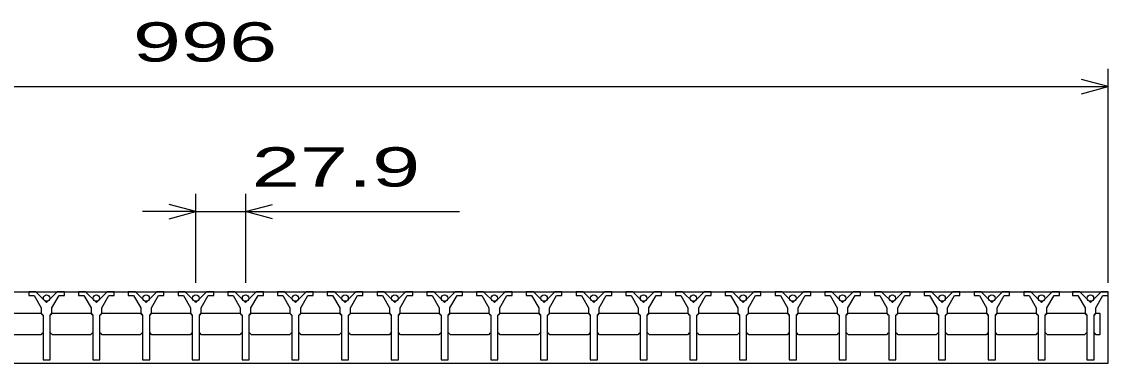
# Model space of a CAD drawing. Units: millimetres, scale not verified. Extents: x -1787 to 1757, y -1284 to 1060.
# Drawn here: x -1006 to -397, y -495 to -304 of the extents above; entities that cross this region are included whole.
import ezdxf
from ezdxf.enums import TextEntityAlignment as Align

# ---------------------------------------------------------------- set-up
doc = ezdxf.new("R2010")
doc.units = ezdxf.units.MM
doc.header["$LTSCALE"] = 10
doc.layers.add('16', color=3, linetype='Continuous', lineweight=25)
doc.layers.add('22', color=2, linetype='Continuous', lineweight=25)
doc.styles.add('ベクトル', font='')
doc.styles.get('ベクトル').set_extended_font_data('ベクトル')

msp = doc.modelspace()

# ---------------------------------------------------------------- linework, layer by layer
at = {"layer": '16'}
for p, q in [((-1392.91, -455.34), (-396.91, -455.34)), ((-1002.31, -455.34), (-1002.31, -457.34)), ((-998.31, -455.34), (-1002.31, -455.34)), ((-992.31, -461.34), (-998.31, -455.34)), ((-986.31, -455.34), (-992.31, -461.34)), ((-982.31, -455.34), (-986.31, -455.34)), ((-982.31, -457.34), (-982.31, -455.34)), ((-974.41, -455.34), (-974.41, -457.34)), ((-970.41, -455.34), (-974.41, -455.34)), ((-964.41, -461.34), (-970.41, -455.34)), ((-958.41, -455.34), (-964.41, -461.34)), ((-954.41, -455.34), (-958.41, -455.34)), ((-954.41, -457.34), (-954.41, -455.34)), ((-946.51, -455.34), (-946.51, -457.34)), ((-942.51, -455.34), (-946.51, -455.34)), ((-936.51, -461.34), (-942.51, -455.34)), ((-930.51, -455.34), (-936.51, -461.34)), ((-926.51, -455.34), (-930.51, -455.34)), ((-926.51, -457.34), (-926.51, -455.34)), ((-918.61, -455.34), (-918.61, -457.34)), ((-914.61, -455.34), (-918.61, -455.34)), ((-908.61, -461.34), (-914.61, -455.34)), ((-902.61, -455.34), (-908.61, -461.34)), ((-898.61, -455.34), (-902.61, -455.34)), ((-898.61, -457.34), (-898.61, -455.34)), ((-890.71, -455.34), (-890.71, -457.34)), ((-886.71, -455.34), (-890.71, -455.34)), ((-880.71, -461.34), (-886.71, -455.34)), ((-874.71, -455.34), (-880.71, -461.34)), ((-870.71, -455.34), (-874.71, -455.34)), ((-870.71, -457.34), (-870.71, -455.34)), ((-862.81, -455.34), (-862.81, -457.34)), ((-858.81, -455.34), (-862.81, -455.34)), ((-852.81, -461.34), (-858.81, -455.34)), ((-846.81, -455.34), (-852.81, -461.34)), ((-842.81, -455.34), (-846.81, -455.34)), ((-842.81, -457.34), (-842.81, -455.34)), ((-834.91, -455.34), (-834.91, -457.34)), ((-830.91, -455.34), (-834.91, -455.34)), ((-824.91, -461.34), (-830.91, -455.34)), ((-818.91, -455.34), (-824.91, -461.34)), ((-814.91, -455.34), (-818.91, -455.34)), ((-814.91, -457.34), (-814.91, -455.34)), ((-807.01, -455.34), (-807.01, -457.34)), ((-803.01, -455.34), (-807.01, -455.34)), ((-797.01, -461.34), (-803.01, -455.34)), ((-791.01, -455.34), (-797.01, -461.34)), ((-787.01, -455.34), (-791.01, -455.34)), ((-787.01, -457.34), (-787.01, -455.34)), ((-779.11, -455.34), (-779.11, -457.34)), ((-775.11, -455.34), (-779.11, -455.34)), ((-769.11, -461.34), (-775.11, -455.34)), ((-763.11, -455.34), (-769.11, -461.34)), ((-759.11, -455.34), (-763.11, -455.34)), ((-759.11, -457.34), (-759.11, -455.34)), ((-751.21, -455.34), (-751.21, -457.34)), ((-747.21, -455.34), (-751.21, -455.34)), ((-741.21, -461.34), (-747.21, -455.34)), ((-735.21, -455.34), (-741.21, -461.34)), ((-731.21, -455.34), (-735.21, -455.34)), ((-731.21, -457.34), (-731.21, -455.34)), ((-723.31, -455.34), (-723.31, -457.34)), ((-719.31, -455.34), (-723.31, -455.34)), ((-713.31, -461.34), (-719.31, -455.34)), ((-707.31, -455.34), (-713.31, -461.34)), ((-703.31, -455.34), (-707.31, -455.34)), ((-703.31, -457.34), (-703.31, -455.34)), ((-695.41, -455.34), (-695.41, -457.34)), ((-691.41, -455.34), (-695.41, -455.34)), ((-685.41, -461.34), (-691.41, -455.34)), ((-679.41, -455.34), (-685.41, -461.34)), ((-675.41, -455.34), (-679.41, -455.34)), ((-675.41, -457.34), (-675.41, -455.34)), ((-667.51, -455.34), (-667.51, -457.34)), ((-663.51, -455.34), (-667.51, -455.34)), ((-657.51, -461.34), (-663.51, -455.34)), ((-651.51, -455.34), (-657.51, -461.34)), ((-647.51, -455.34), (-651.51, -455.34)), ((-647.51, -457.34), (-647.51, -455.34)), ((-639.61, -455.34), (-639.61, -457.34)), ((-635.61, -455.34), (-639.61, -455.34)), ((-629.61, -461.34), (-635.61, -455.34)), ((-623.61, -455.34), (-629.61, -461.34)), ((-619.61, -455.34), (-623.61, -455.34)), ((-619.61, -457.34), (-619.61, -455.34)), ((-611.71, -455.34), (-611.71, -457.34)), ((-607.71, -455.34), (-611.71, -455.34)), ((-601.71, -461.34), (-607.71, -455.34)), ((-595.71, -455.34), (-601.71, -461.34)), ((-591.71, -455.34), (-595.71, -455.34)), ((-591.71, -457.34), (-591.71, -455.34)), ((-583.81, -455.34), (-583.81, -457.34)), ((-579.81, -455.34), (-583.81, -455.34)), ((-573.81, -461.34), (-579.81, -455.34)), ((-567.81, -455.34), (-573.81, -461.34)), ((-563.81, -455.34), (-567.81, -455.34)), ((-563.81, -457.34), (-563.81, -455.34)), ((-555.91, -455.34), (-555.91, -457.34)), ((-551.91, -455.34), (-555.91, -455.34)), ((-545.91, -461.34), (-551.91, -455.34)), ((-539.91, -455.34), (-545.91, -461.34)), ((-535.91, -455.34), (-539.91, -455.34)), ((-535.91, -457.34), (-535.91, -455.34)), ((-528.01, -455.34), (-528.01, -457.34)), ((-524.01, -455.34), (-528.01, -455.34)), ((-518.01, -461.34), (-524.01, -455.34)), ((-512.01, -455.34), (-518.01, -461.34)), ((-508.01, -455.34), (-512.01, -455.34)), ((-508.01, -457.34), (-508.01, -455.34)), ((-500.11, -455.34), (-500.11, -457.34)), ((-496.11, -455.34), (-500.11, -455.34)), ((-490.11, -461.34), (-496.11, -455.34)), ((-484.11, -455.34), (-490.11, -461.34)), ((-480.11, -455.34), (-484.11, -455.34)), ((-480.11, -457.34), (-480.11, -455.34)), ((-472.21, -455.34), (-472.21, -457.34)), ((-468.21, -455.34), (-472.21, -455.34)), ((-462.21, -461.34), (-468.21, -455.34)), ((-456.21, -455.34), (-462.21, -461.34)), ((-452.21, -455.34), (-456.21, -455.34)), ((-452.21, -457.34), (-452.21, -455.34)), ((-444.31, -455.34), (-444.31, -457.34)), ((-440.31, -455.34), (-444.31, -455.34)), ((-434.31, -461.34), (-440.31, -455.34)), ((-428.31, -455.34), (-434.31, -461.34)), ((-424.31, -455.34), (-428.31, -455.34)), ((-424.31, -457.34), (-424.31, -455.34)), ((-416.91, -455.34), (-416.91, -457.34)), ((-412.91, -455.34), (-416.91, -455.34)), ((-406.91, -461.34), (-412.91, -455.34)), ((-400.91, -455.34), (-406.91, -461.34)), ((-396.91, -455.34), (-400.91, -455.34)), ((-396.91, -457.34), (-396.91, -455.34)), ((-396.91, -495.34), (-396.91, -455.34)), ((-1002.31, -457.34), (-999.31, -457.34)), ((-999.31, -457.34), (-995.31, -464.34)), ((-989.31, -464.34), (-985.31, -457.34)), ((-985.31, -457.34), (-982.31, -457.34)), ((-974.41, -457.34), (-971.41, -457.34)), ((-971.41, -457.34), (-967.41, -464.34)), ((-961.41, -464.34), (-957.41, -457.34)), ((-957.41, -457.34), (-954.41, -457.34)), ((-946.51, -457.34), (-943.51, -457.34)), ((-943.51, -457.34), (-939.51, -464.34)), ((-933.51, -464.34), (-929.51, -457.34)), ((-929.51, -457.34), (-926.51, -457.34)), ((-918.61, -457.34), (-915.61, -457.34)), ((-915.61, -457.34), (-911.61, -464.34)), ((-905.61, -464.34), (-901.61, -457.34)), ((-901.61, -457.34), (-898.61, -457.34)), ((-890.71, -457.34), (-887.71, -457.34)), ((-887.71, -457.34), (-883.71, -464.34)), ((-877.71, -464.34), (-873.71, -457.34)), ((-873.71, -457.34), (-870.71, -457.34)), ((-862.81, -457.34), (-859.81, -457.34)), ((-859.81, -457.34), (-855.81, -464.34)), ((-849.81, -464.34), (-845.81, -457.34)), ((-845.81, -457.34), (-842.81, -457.34)), ((-834.91, -457.34), (-831.91, -457.34)), ((-831.91, -457.34), (-827.91, -464.34)), ((-821.91, -464.34), (-817.91, -457.34)), ((-817.91, -457.34), (-814.91, -457.34)), ((-807.01, -457.34), (-804.01, -457.34)), ((-804.01, -457.34), (-800.01, -464.34)), ((-794.01, -464.34), (-790.01, -457.34)), ((-790.01, -457.34), (-787.01, -457.34)), ((-779.11, -457.34), (-776.11, -457.34)), ((-776.11, -457.34), (-772.11, -464.34)), ((-766.11, -464.34), (-762.11, -457.34)), ((-762.11, -457.34), (-759.11, -457.34)), ((-751.21, -457.34), (-748.21, -457.34)), ((-748.21, -457.34), (-744.21, -464.34)), ((-738.21, -464.34), (-734.21, -457.34)), ((-734.21, -457.34), (-731.21, -457.34)), ((-723.31, -457.34), (-720.31, -457.34)), ((-720.31, -457.34), (-716.31, -464.34)), ((-710.31, -464.34), (-706.31, -457.34)), ((-706.31, -457.34), (-703.31, -457.34)), ((-695.41, -457.34), (-692.41, -457.34)), ((-692.41, -457.34), (-688.41, -464.34)), ((-682.41, -464.34), (-678.41, -457.34)), ((-678.41, -457.34), (-675.41, -457.34)), ((-667.51, -457.34), (-664.51, -457.34)), ((-664.51, -457.34), (-660.51, -464.34)), ((-654.51, -464.34), (-650.51, -457.34)), ((-650.51, -457.34), (-647.51, -457.34)), ((-639.61, -457.34), (-636.61, -457.34)), ((-636.61, -457.34), (-632.61, -464.34)), ((-626.61, -464.34), (-622.61, -457.34)), ((-622.61, -457.34), (-619.61, -457.34)), ((-611.71, -457.34), (-608.71, -457.34)), ((-608.71, -457.34), (-604.71, -464.34)), ((-598.71, -464.34), (-594.71, -457.34)), ((-594.71, -457.34), (-591.71, -457.34)), ((-583.81, -457.34), (-580.81, -457.34)), ((-580.81, -457.34), (-576.81, -464.34)), ((-570.81, -464.34), (-566.81, -457.34)), ((-566.81, -457.34), (-563.81, -457.34)), ((-555.91, -457.34), (-552.91, -457.34)), ((-552.91, -457.34), (-548.91, -464.34)), ((-542.91, -464.34), (-538.91, -457.34)), ((-538.91, -457.34), (-535.91, -457.34)), ((-528.01, -457.34), (-525.01, -457.34)), ((-525.01, -457.34), (-521.01, -464.34)), ((-515.01, -464.34), (-511.01, -457.34)), ((-511.01, -457.34), (-508.01, -457.34)), ((-500.11, -457.34), (-497.11, -457.34)), ((-497.11, -457.34), (-493.11, -464.34)), ((-487.11, -464.34), (-483.11, -457.34)), ((-483.11, -457.34), (-480.11, -457.34)), ((-472.21, -457.34), (-469.21, -457.34)), ((-469.21, -457.34), (-465.21, -464.34)), ((-459.21, -464.34), (-455.21, -457.34)), ((-455.21, -457.34), (-452.21, -457.34)), ((-444.31, -457.34), (-441.31, -457.34)), ((-441.31, -457.34), (-437.31, -464.34)), ((-431.31, -464.34), (-427.31, -457.34)), ((-427.31, -457.34), (-424.31, -457.34)), ((-416.91, -457.34), (-413.91, -457.34)), ((-413.91, -457.34), (-409.91, -464.34)), ((-403.91, -464.34), (-399.91, -457.34)), ((-399.91, -457.34), (-396.91, -457.34)), ((-1016.96, -467.34), (-995.56, -467.34)), ((-995.56, -467.34), (-994.56, -468.34)), ((-995.31, -464.34), (-995.31, -467.34)), ((-995.31, -467.34), (-994.31, -468.34)), ((-994.31, -468.34), (-994.31, -493.34)), ((-990.31, -468.34), (-989.31, -467.34)), ((-990.31, -493.34), (-990.31, -468.34)), ((-990.06, -468.34), (-989.06, -467.34)), ((-989.31, -467.34), (-989.31, -464.34)), ((-989.06, -467.34), (-967.66, -467.34)), ((-967.66, -467.34), (-966.66, -468.34)), ((-967.41, -464.34), (-967.41, -467.34)), ((-967.41, -467.34), (-966.41, -468.34)), ((-966.41, -468.34), (-966.41, -493.34)), ((-962.41, -468.34), (-961.41, -467.34)), ((-962.41, -493.34), (-962.41, -468.34)), ((-962.16, -468.34), (-961.16, -467.34)), ((-961.41, -467.34), (-961.41, -464.34)), ((-961.16, -467.34), (-939.76, -467.34)), ((-939.76, -467.34), (-938.76, -468.34)), ((-939.51, -464.34), (-939.51, -467.34)), ((-939.51, -467.34), (-938.51, -468.34)), ((-938.51, -468.34), (-938.51, -493.34)), ((-934.51, -468.34), (-933.51, -467.34)), ((-934.51, -493.34), (-934.51, -468.34)), ((-934.26, -468.34), (-933.26, -467.34)), ((-933.51, -467.34), (-933.51, -464.34)), ((-933.26, -467.34), (-911.86, -467.34)), ((-911.86, -467.34), (-910.86, -468.34)), ((-911.61, -464.34), (-911.61, -467.34)), ((-911.61, -467.34), (-910.61, -468.34)), ((-910.61, -468.34), (-910.61, -493.34)), ((-906.61, -468.34), (-905.61, -467.34)), ((-906.61, -493.34), (-906.61, -468.34)), ((-906.36, -468.34), (-905.36, -467.34)), ((-905.61, -467.34), (-905.61, -464.34)), ((-905.36, -467.34), (-883.96, -467.34)), ((-883.96, -467.34), (-882.96, -468.34)), ((-883.71, -464.34), (-883.71, -467.34)), ((-883.71, -467.34), (-882.71, -468.34)), ((-882.71, -468.34), (-882.71, -493.34)), ((-878.71, -468.34), (-877.71, -467.34)), ((-878.71, -493.34), (-878.71, -468.34)), ((-878.46, -468.34), (-877.46, -467.34)), ((-877.71, -467.34), (-877.71, -464.34)), ((-877.46, -467.34), (-856.06, -467.34)), ((-856.06, -467.34), (-855.06, -468.34)), ((-855.81, -464.34), (-855.81, -467.34)), ((-855.81, -467.34), (-854.81, -468.34)), ((-854.81, -468.34), (-854.81, -493.34)), ((-850.81, -468.34), (-849.81, -467.34)), ((-850.81, -493.34), (-850.81, -468.34)), ((-850.56, -468.34), (-849.56, -467.34)), ((-849.81, -467.34), (-849.81, -464.34)), ((-849.56, -467.34), (-828.16, -467.34)), ((-828.16, -467.34), (-827.16, -468.34)), ((-827.91, -464.34), (-827.91, -467.34)), ((-827.91, -467.34), (-826.91, -468.34)), ((-826.91, -468.34), (-826.91, -493.34)), ((-822.91, -468.34), (-821.91, -467.34)), ((-822.91, -493.34), (-822.91, -468.34)), ((-822.66, -468.34), (-821.66, -467.34)), ((-821.91, -467.34), (-821.91, -464.34)), ((-821.66, -467.34), (-800.26, -467.34)), ((-800.26, -467.34), (-799.26, -468.34)), ((-800.01, -464.34), (-800.01, -467.34)), ((-800.01, -467.34), (-799.01, -468.34)), ((-799.01, -468.34), (-799.01, -493.34)), ((-795.01, -468.34), (-794.01, -467.34)), ((-795.01, -493.34), (-795.01, -468.34)), ((-794.76, -468.34), (-793.76, -467.34)), ((-794.01, -467.34), (-794.01, -464.34)), ((-793.76, -467.34), (-772.36, -467.34)), ((-772.36, -467.34), (-771.36, -468.34)), ((-772.11, -464.34), (-772.11, -467.34)), ((-772.11, -467.34), (-771.11, -468.34)), ((-771.11, -468.34), (-771.11, -493.34)), ((-767.11, -468.34), (-766.11, -467.34)), ((-767.11, -493.34), (-767.11, -468.34)), ((-766.86, -468.34), (-765.86, -467.34)), ((-766.11, -467.34), (-766.11, -464.34)), ((-765.86, -467.34), (-744.46, -467.34)), ((-744.46, -467.34), (-743.46, -468.34)), ((-744.21, -464.34), (-744.21, -467.34)), ((-744.21, -467.34), (-743.21, -468.34)), ((-743.21, -468.34), (-743.21, -493.34)), ((-739.21, -468.34), (-738.21, -467.34)), ((-739.21, -493.34), (-739.21, -468.34)), ((-738.96, -468.34), (-737.96, -467.34)), ((-738.21, -467.34), (-738.21, -464.34)), ((-737.96, -467.34), (-716.56, -467.34)), ((-716.56, -467.34), (-715.56, -468.34)), ((-716.31, -464.34), (-716.31, -467.34)), ((-716.31, -467.34), (-715.31, -468.34)), ((-715.31, -468.34), (-715.31, -493.34)), ((-711.31, -468.34), (-710.31, -467.34)), ((-711.31, -493.34), (-711.31, -468.34)), ((-711.06, -468.34), (-710.06, -467.34)), ((-710.31, -467.34), (-710.31, -464.34)), ((-710.06, -467.34), (-688.66, -467.34)), ((-688.66, -467.34), (-687.66, -468.34)), ((-688.41, -464.34), (-688.41, -467.34)), ((-688.41, -467.34), (-687.41, -468.34)), ((-687.41, -468.34), (-687.41, -493.34)), ((-683.41, -468.34), (-682.41, -467.34)), ((-683.41, -493.34), (-683.41, -468.34)), ((-683.16, -468.34), (-682.16, -467.34)), ((-682.41, -467.34), (-682.41, -464.34)), ((-682.16, -467.34), (-660.76, -467.34)), ((-660.76, -467.34), (-659.76, -468.34)), ((-660.51, -464.34), (-660.51, -467.34)), ((-660.51, -467.34), (-659.51, -468.34)), ((-659.51, -468.34), (-659.51, -493.34)), ((-655.51, -468.34), (-654.51, -467.34)), ((-655.51, -493.34), (-655.51, -468.34)), ((-655.26, -468.34), (-654.26, -467.34)), ((-654.51, -467.34), (-654.51, -464.34)), ((-654.26, -467.34), (-632.86, -467.34)), ((-632.86, -467.34), (-631.86, -468.34)), ((-632.61, -464.34), (-632.61, -467.34)), ((-632.61, -467.34), (-631.61, -468.34)), ((-631.61, -468.34), (-631.61, -493.34)), ((-627.61, -468.34), (-626.61, -467.34)), ((-627.61, -493.34), (-627.61, -468.34)), ((-627.36, -468.34), (-626.36, -467.34)), ((-626.61, -467.34), (-626.61, -464.34)), ((-626.36, -467.34), (-604.96, -467.34)), ((-604.96, -467.34), (-603.96, -468.34)), ((-604.71, -464.34), (-604.71, -467.34)), ((-604.71, -467.34), (-603.71, -468.34)), ((-603.71, -468.34), (-603.71, -493.34)), ((-599.71, -468.34), (-598.71, -467.34)), ((-599.71, -493.34), (-599.71, -468.34)), ((-599.46, -468.34), (-598.46, -467.34)), ((-598.71, -467.34), (-598.71, -464.34)), ((-598.46, -467.34), (-577.06, -467.34)), ((-577.06, -467.34), (-576.06, -468.34)), ((-576.81, -464.34), (-576.81, -467.34)), ((-576.81, -467.34), (-575.81, -468.34)), ((-575.81, -468.34), (-575.81, -493.34)), ((-571.81, -468.34), (-570.81, -467.34)), ((-571.81, -493.34), (-571.81, -468.34)), ((-571.56, -468.34), (-570.56, -467.34)), ((-570.81, -467.34), (-570.81, -464.34)), ((-570.56, -467.34), (-549.16, -467.34)), ((-549.16, -467.34), (-548.16, -468.34)), ((-548.91, -464.34), (-548.91, -467.34)), ((-548.91, -467.34), (-547.91, -468.34)), ((-547.91, -468.34), (-547.91, -493.34)), ((-543.91, -468.34), (-542.91, -467.34)), ((-543.91, -493.34), (-543.91, -468.34)), ((-543.66, -468.34), (-542.66, -467.34)), ((-542.91, -467.34), (-542.91, -464.34)), ((-542.66, -467.34), (-521.26, -467.34)), ((-521.26, -467.34), (-520.26, -468.34)), ((-521.01, -464.34), (-521.01, -467.34)), ((-521.01, -467.34), (-520.01, -468.34)), ((-520.01, -468.34), (-520.01, -493.34)), ((-516.01, -468.34), (-515.01, -467.34)), ((-516.01, -493.34), (-516.01, -468.34)), ((-515.76, -468.34), (-514.76, -467.34)), ((-515.01, -467.34), (-515.01, -464.34)), ((-514.76, -467.34), (-493.36, -467.34)), ((-493.36, -467.34), (-492.36, -468.34)), ((-493.11, -464.34), (-493.11, -467.34)), ((-493.11, -467.34), (-492.11, -468.34)), ((-492.11, -468.34), (-492.11, -493.34)), ((-488.11, -468.34), (-487.11, -467.34)), ((-488.11, -493.34), (-488.11, -468.34)), ((-487.86, -468.34), (-486.86, -467.34)), ((-487.11, -467.34), (-487.11, -464.34)), ((-486.86, -467.34), (-465.46, -467.34)), ((-465.46, -467.34), (-464.46, -468.34)), ((-465.21, -464.34), (-465.21, -467.34)), ((-465.21, -467.34), (-464.21, -468.34)), ((-464.21, -468.34), (-464.21, -493.34)), ((-460.21, -468.34), (-459.21, -467.34)), ((-460.21, -493.34), (-460.21, -468.34)), ((-459.96, -468.34), (-458.96, -467.34)), ((-459.21, -467.34), (-459.21, -464.34)), ((-458.96, -467.34), (-437.56, -467.34)), ((-437.56, -467.34), (-436.56, -468.34)), ((-437.31, -464.34), (-437.31, -467.34)), ((-437.31, -467.34), (-436.31, -468.34)), ((-436.31, -468.34), (-436.31, -493.34)), ((-432.31, -468.34), (-431.31, -467.34)), ((-432.31, -493.34), (-432.31, -468.34)), ((-432.06, -468.34), (-431.06, -467.34)), ((-431.31, -467.34), (-431.31, -464.34)), ((-431.06, -467.34), (-410.16, -467.34)), ((-410.16, -467.34), (-409.16, -468.34)), ((-409.91, -464.34), (-409.91, -467.34)), ((-409.91, -467.34), (-408.91, -468.34)), ((-408.91, -468.34), (-408.91, -493.34)), ((-404.91, -468.34), (-403.91, -467.34)), ((-404.91, -493.34), (-404.91, -468.34)), ((-404.66, -468.34), (-403.66, -467.34)), ((-403.91, -467.34), (-403.91, -464.34)), ((-403.66, -467.34), (-401.66, -467.34)), ((-401.66, -467.34), (-401.66, -479.34)), ((-995.56, -479.34), (-1016.96, -479.34)), ((-994.56, -478.34), (-995.56, -479.34)), ((-989.06, -479.34), (-990.06, -478.34)), ((-967.66, -479.34), (-989.06, -479.34)), ((-966.66, -478.34), (-967.66, -479.34)), ((-961.16, -479.34), (-962.16, -478.34)), ((-939.76, -479.34), (-961.16, -479.34)), ((-938.76, -478.34), (-939.76, -479.34)), ((-933.26, -479.34), (-934.26, -478.34)), ((-911.86, -479.34), (-933.26, -479.34)), ((-910.86, -478.34), (-911.86, -479.34)), ((-905.36, -479.34), (-906.36, -478.34)), ((-883.96, -479.34), (-905.36, -479.34)), ((-882.96, -478.34), (-883.96, -479.34)), ((-877.46, -479.34), (-878.46, -478.34)), ((-856.06, -479.34), (-877.46, -479.34)), ((-855.06, -478.34), (-856.06, -479.34)), ((-849.56, -479.34), (-850.56, -478.34)), ((-828.16, -479.34), (-849.56, -479.34)), ((-827.16, -478.34), (-828.16, -479.34)), ((-821.66, -479.34), (-822.66, -478.34)), ((-800.26, -479.34), (-821.66, -479.34)), ((-799.26, -478.34), (-800.26, -479.34)), ((-793.76, -479.34), (-794.76, -478.34)), ((-772.36, -479.34), (-793.76, -479.34)), ((-771.36, -478.34), (-772.36, -479.34)), ((-765.86, -479.34), (-766.86, -478.34)), ((-744.46, -479.34), (-765.86, -479.34)), ((-743.46, -478.34), (-744.46, -479.34)), ((-737.96, -479.34), (-738.96, -478.34)), ((-716.56, -479.34), (-737.96, -479.34)), ((-715.56, -478.34), (-716.56, -479.34)), ((-710.06, -479.34), (-711.06, -478.34)), ((-688.66, -479.34), (-710.06, -479.34)), ((-687.66, -478.34), (-688.66, -479.34)), ((-682.16, -479.34), (-683.16, -478.34)), ((-660.76, -479.34), (-682.16, -479.34)), ((-659.76, -478.34), (-660.76, -479.34)), ((-654.26, -479.34), (-655.26, -478.34)), ((-632.86, -479.34), (-654.26, -479.34)), ((-631.86, -478.34), (-632.86, -479.34)), ((-626.36, -479.34), (-627.36, -478.34)), ((-604.96, -479.34), (-626.36, -479.34)), ((-603.96, -478.34), (-604.96, -479.34)), ((-598.46, -479.34), (-599.46, -478.34)), ((-577.06, -479.34), (-598.46, -479.34)), ((-576.06, -478.34), (-577.06, -479.34)), ((-570.56, -479.34), (-571.56, -478.34)), ((-549.16, -479.34), (-570.56, -479.34)), ((-548.16, -478.34), (-549.16, -479.34)), ((-542.66, -479.34), (-543.66, -478.34)), ((-521.26, -479.34), (-542.66, -479.34)), ((-520.26, -478.34), (-521.26, -479.34)), ((-514.76, -479.34), (-515.76, -478.34)), ((-493.36, -479.34), (-514.76, -479.34)), ((-492.36, -478.34), (-493.36, -479.34)), ((-486.86, -479.34), (-487.86, -478.34)), ((-465.46, -479.34), (-486.86, -479.34)), ((-464.46, -478.34), (-465.46, -479.34)), ((-458.96, -479.34), (-459.96, -478.34)), ((-437.56, -479.34), (-458.96, -479.34)), ((-436.56, -478.34), (-437.56, -479.34)), ((-431.06, -479.34), (-432.06, -478.34)), ((-410.16, -479.34), (-431.06, -479.34)), ((-409.16, -478.34), (-410.16, -479.34)), ((-403.66, -479.34), (-404.66, -478.34)), ((-401.66, -479.34), (-403.66, -479.34)), ((-994.31, -493.34), (-990.31, -493.34)), ((-966.41, -493.34), (-962.41, -493.34)), ((-938.51, -493.34), (-934.51, -493.34)), ((-910.61, -493.34), (-906.61, -493.34)), ((-882.71, -493.34), (-878.71, -493.34)), ((-854.81, -493.34), (-850.81, -493.34)), ((-826.91, -493.34), (-822.91, -493.34)), ((-799.01, -493.34), (-795.01, -493.34)), ((-771.11, -493.34), (-767.11, -493.34)), ((-743.21, -493.34), (-739.21, -493.34)), ((-715.31, -493.34), (-711.31, -493.34)), ((-687.41, -493.34), (-683.41, -493.34)), ((-659.51, -493.34), (-655.51, -493.34)), ((-631.61, -493.34), (-627.61, -493.34)), ((-603.71, -493.34), (-599.71, -493.34)), ((-575.81, -493.34), (-571.81, -493.34)), ((-547.91, -493.34), (-543.91, -493.34)), ((-520.01, -493.34), (-516.01, -493.34)), ((-492.11, -493.34), (-488.11, -493.34)), ((-464.21, -493.34), (-460.21, -493.34)), ((-436.31, -493.34), (-432.31, -493.34)), ((-408.91, -493.34), (-404.91, -493.34)), ((-1392.91, -495.34), (-396.91, -495.34))]:
    msp.add_line(p, q, dxfattribs=at)
for centre in [(-992.31, -458.84), (-964.41, -458.84), (-936.51, -458.84), (-908.61, -458.84), (-880.71, -458.84), (-852.81, -458.84), (-824.91, -458.84), (-797.01, -458.84), (-769.11, -458.84), (-741.21, -458.84), (-713.31, -458.84), (-685.41, -458.84), (-657.51, -458.84), (-629.61, -458.84), (-601.71, -458.84), (-573.81, -458.84), (-545.91, -458.84), (-518.01, -458.84), (-490.11, -458.84), (-462.21, -458.84), (-434.31, -458.84), (-406.91, -458.84)]:
    msp.add_circle(centre, 1.8, dxfattribs=at)
at = {"layer": '22', "color": 4}
for p, q in [((-396.91, -450.34), (-396.91, -330.34)), ((-1392.91, -340.34), (-396.91, -340.34)), ((-396.91, -340.34), (-411.91, -336.34)), ((-411.91, -344.34), (-396.91, -340.34)), ((-908.61, -450.34), (-908.61, -400.34)), ((-880.71, -400.34), (-880.71, -450.34)), ((-908.61, -410.34), (-923.61, -406.34)), ((-880.71, -410.34), (-865.71, -406.34)), ((-908.61, -410.34), (-938.61, -410.34)), ((-923.61, -414.34), (-908.61, -410.34)), ((-908.61, -410.34), (-880.71, -410.34)), ((-865.71, -414.34), (-880.71, -410.34)), ((-880.71, -410.34), (-760.71, -410.34))]:
    msp.add_line(p, q, dxfattribs=at)

# ---------------------------------------------------------------- texts
at = {"layer": '22', "style": 'ベクトル', "width": 1.65}
for s, p in [(' 996 ', (-957.41, -315.34)), (' 27.9 ', (-890.71, -385.34))]:
    msp.add_text(s, height=21.99, dxfattribs=at).set_placement(p, align=Align.MIDDLE_LEFT)

doc.saveas('drawing.dxf')
